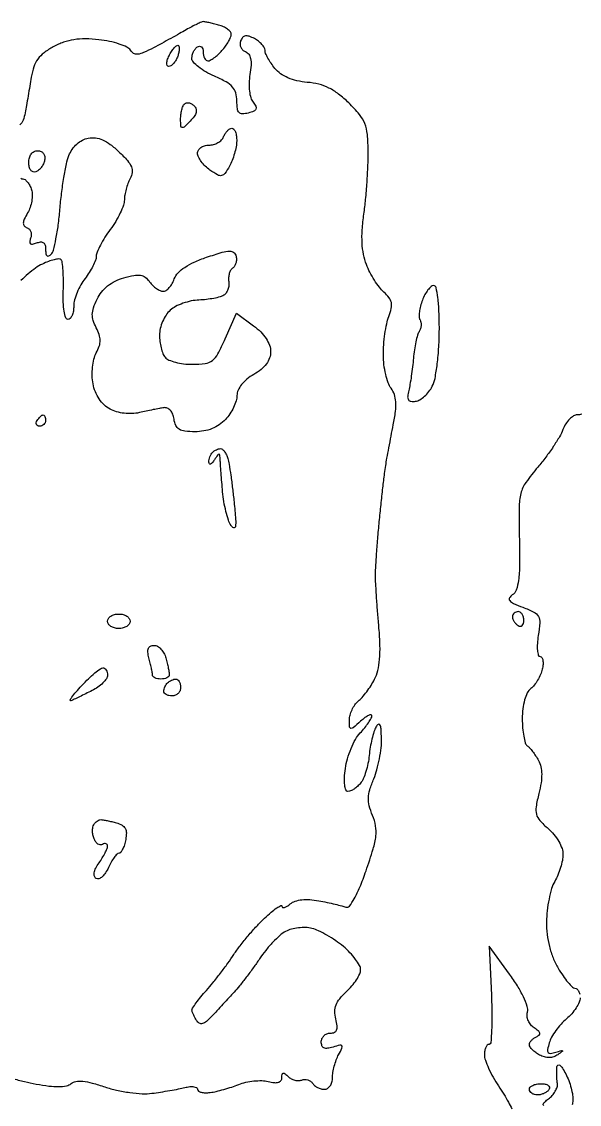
# Model space of a CAD drawing. Extents: x 0 to 102, y 0 to 135.
# Drawn here: x 80.01 to 88.4, y 117.11 to 133.41 of the extents above; entities that cross this region are included whole.
import ezdxf

# ---------------------------------------------------------------- set-up
doc = ezdxf.new("R2010")
doc.units = 0
doc.header["$MEASUREMENT"] = 0

msp = doc.modelspace()

# ---------------------------------------------------------------- linework, layer by layer
for points in [[(79.86669, 117.505362, 0.009996), (80.05112, 117.45748, 0.011652), (80.22816, 117.419611, 0.016338), (80.419072, 117.38983, 0.034026), (80.569378, 117.381698, 0.044412), (80.682286, 117.393339, 0.125964), (80.753291, 117.426951, -0.13921), (80.824402, 117.458373, -0.059373), (80.92934, 117.46056, -0.041058), (81.071505, 117.434713, -0.016348), (81.261303, 117.377122, 0.027049), (81.437954, 117.327621, 0.020689), (81.635473, 117.292136, 0.021091), (81.823676, 117.274353, 0.045489), (81.968969, 117.280005, 0.006274), (82.099505, 117.298713, 0.004986), (82.239959, 117.322081, 0.005043), (82.369726, 117.346354, 0.012589), (82.46385, 117.36742, -0.035049), (82.536807, 117.380342, -0.060712), (82.598285, 117.379354, -0.091143), (82.639635, 117.365692, -0.274041), (82.6542, 117.341114, 0.252229), (82.668423, 117.314712, 0.08301), (82.710115, 117.296251, 0.059146), (82.771626, 117.288018, 0.036546), (82.84455, 117.292263, 0.024615), (82.934393, 117.308652, 0.011479), (83.04905, 117.338247, 0.011341), (83.168186, 117.374871, 0.015562), (83.273421, 117.41353, -0.041045), (83.379803, 117.446569, -0.029795), (83.50228, 117.466273, -0.030326), (83.621607, 117.470966, -0.056204), (83.717571, 117.458067, 0.032458), (83.809654, 117.441214, 0.099301), (83.872621, 117.446379, 0.172062), (83.909155, 117.472492, 0.153549), (83.9232, 117.517149, -0.047253), (83.927816, 117.565882, -0.314038), (83.94435, 117.582023, -0.214321), (83.971475, 117.574881, -0.026424), (84.018109, 117.532931, 0.071507), (84.062454, 117.499733, 0.060653), (84.116873, 117.478079, 0.06289), (84.172681, 117.470674, 0.093449), (84.221052, 117.479479, -0.0855), (84.266534, 117.488501, -0.078982), (84.313756, 117.482212, -0.081466), (84.355434, 117.461945, -0.100851), (84.384935, 117.430567, 0.083526), (84.415286, 117.39598, 0.053442), (84.46019, 117.366745, 0.052039), (84.511919, 117.346899, 0.065684), (84.562693, 117.3402, 0.141965), (84.609181, 117.353671, 0.099734), (84.64879, 117.391536, 0.084571), (84.675472, 117.448162, 0.068006), (84.6846, 117.514962, -0.041474), (84.691192, 117.594299, -0.023358), (84.711584, 117.688808, -0.023177), (84.741267, 117.782907, -0.034886), (84.776461, 117.861367, 0.014191), (84.826412, 117.961427, 0.273063), (84.823128, 117.994667, 0.303992), (84.793254, 118.005536, 0.016514), (84.691861, 117.977005, -0.038033), (84.608574, 117.957389, -0.142144), (84.555763, 117.964139, -0.203995), (84.525824, 117.995713, -0.089322), (84.5154, 118.053599, -0.10171), (84.525801, 118.1042, -0.098534), (84.555371, 118.147248, -0.097293), (84.599536, 118.17609, -0.09643), (84.651471, 118.1862, 0.096598), (84.713278, 118.198253, 0.20716), (84.746677, 118.232214, 0.125759), (84.754075, 118.294452, 0.02851), (84.733941, 118.399765, -0.060815), (84.719764, 118.513121, -0.093721), (84.737785, 118.609982, -0.07967), (84.793009, 118.704265, -0.033644), (84.89397, 118.811317, 0.029931), (84.975728, 118.896729, 0.031895), (85.044846, 118.989575, 0.033681), (85.093312, 119.07646, 0.110823), (85.1076, 119.140131, 0.128172), (85.090728, 119.204866, 0.032453), (85.031131, 119.296873, 0.030947), (84.94692, 119.396538, 0.026973), (84.84728, 119.490004, 0.024214), (84.732104, 119.577759, 0.01988), (84.601301, 119.660298, 0.020328), (84.474809, 119.726555, 0.049027), (84.375462, 119.762132, 0.054032), (84.280988, 119.775248, 0.036203), (84.171903, 119.770621, 0.036379), (84.065554, 119.750445, 0.05786), (83.979494, 119.71649, 0.058422), (83.894271, 119.657165, 0.021075), (83.787798, 119.554547, 0.020567), (83.679542, 119.431258, 0.022981), (83.585953, 119.303832, -0.008855), (83.493393, 119.170047, -0.006862), (83.388067, 119.027595, -0.006944), (83.286086, 118.897349, -0.016566), (83.20589, 118.804292, -0.000631), (83.12855, 118.720552, -0.000385), (83.03704, 118.621873, -0.000386), (82.946212, 118.524232, -0.000684), (82.871194, 118.443931, -0.024046), (82.787425, 118.362712, -0.109238), (82.728282, 118.330075, -0.20638), (82.681386, 118.33575, -0.119996), (82.639839, 118.375739, -0.018459), (82.61385, 118.420226, -0.019424), (82.591682, 118.465771, -0.019481), (82.575694, 118.506369, -0.077771), (82.570895, 118.532591, -0.155898), (82.579766, 118.563033, -0.009835), (82.634072, 118.640316, -0.013717), (82.704295, 118.730866, -0.009718), (82.787785, 118.828691, 0.011936), (82.885425, 118.94413, 0.006625), (82.999225, 119.089273, 0.006604), (83.110622, 119.239365, 0.010595), (83.201195, 119.3706, -0.01848), (83.294961, 119.501981, -0.010776), (83.416444, 119.652711, -0.010766), (83.544777, 119.798605, -0.017888), (83.65981, 119.915178, -0.012951), (83.760944, 120.005752, -0.026256), (83.845829, 120.070547, -0.036419), (83.906317, 120.105718, -0.554334), (83.9232, 120.095169, 0.308942), (83.934439, 120.078716, 0.164214), (83.960204, 120.077511, 0.072908), (84.000765, 120.095837, 0.03071), (84.049173, 120.13123, -0.092314), (84.122404, 120.17206, -0.053497), (84.221104, 120.193885, -0.044782), (84.340971, 120.19643, -0.029299), (84.47818, 120.178929, -0.005741), (84.601689, 120.154287, -0.006087), (84.722211, 120.127262, -0.005828), (84.825396, 120.101527, -0.027592), (84.883384, 120.082873, 0.329013), (84.938034, 120.097957, 0.038969), (85.0122, 120.209237, 0.030848), (85.096431, 120.384366, 0.01321), (85.187993, 120.627466, 0.009494), (85.295702, 120.958237, 0.044959), (85.33642, 121.153134, 0.072499), (85.332082, 121.304538, 0.054883), (85.285597, 121.464362, -0.035341), (85.237664, 121.608021, -0.07189), (85.224879, 121.726092, -0.065266), (85.245668, 121.85016, -0.024858), (85.305265, 122.015437, 0.031703), (85.352352, 122.151842, 0.019967), (85.39064, 122.316044, 0.020032), (85.415452, 122.481232, 0.034357), (85.421068, 122.620343, 0.010602), (85.413845, 122.766021, 0.094372), (85.397482, 122.827799, 0.477188), (85.372138, 122.833819, 0.101179), (85.337794, 122.794013, 0.051879), (85.307219, 122.722997, 0.017199), (85.277096, 122.613505, 0.016915), (85.251828, 122.489022, 0.018442), (85.235884, 122.366646, -0.027292), (85.217832, 122.244931, -0.025123), (85.186284, 122.122428, -0.02597), (85.14698, 122.016148, -0.071769), (85.105416, 121.948268, -0.036802), (85.059648, 121.900717, -0.037045), (85.007497, 121.860504, -0.039625), (84.956877, 121.832612, -0.106499), (84.916902, 121.824, -0.315294), (84.885021, 121.846323, -0.059426), (84.867855, 121.919517, -0.04158), (84.864715, 122.029452, -0.019695), (84.878026, 122.170716, -0.036731), (84.908754, 122.317208, -0.02868), (84.962609, 122.470658, -0.029434), (85.029762, 122.60836, -0.060476), (85.100665, 122.704918, 0.017431), (85.168104, 122.781913, 0.021636), (85.22506, 122.858219, 0.020579), (85.266654, 122.925038, 0.129628), (85.2768, 122.963515, 0.423001), (85.262459, 122.977433, 0.105751), (85.227097, 122.968755, 0.049263), (85.172614, 122.935367, 0.021834), (85.1076, 122.8815, -0.006854), (84.996298, 122.783514, -0.207653), (84.961527, 122.77281, -0.363904), (84.941817, 122.793466, -0.015986), (84.9384, 122.900329, -0.06552), (84.948125, 122.974228, -0.044433), (84.977315, 123.054068, -0.044424), (85.020163, 123.127515, -0.065386), (85.070878, 123.18223, 0.041057), (85.129737, 123.239852, 0.018227), (85.197895, 123.324572, 0.017898), (85.263939, 123.42003, 0.023055), (85.317241, 123.512405, 0.062649), (85.365512, 123.64378, 0.035331), (85.391989, 123.811747, 0.028299), (85.398083, 124.020868, 0.014976), (85.383194, 124.279967, -0.002256), (85.364507, 124.505025, -0.002304), (85.347992, 124.728649, -0.002234), (85.335411, 124.922998, -0.009614), (85.330666, 125.0388, -0.018666), (85.332536, 125.158556, -0.003618), (85.345548, 125.374556, -0.003843), (85.364493, 125.626372, -0.003543), (85.387779, 125.8848, -0.002019), (85.413966, 126.143228, -0.002177), (85.441619, 126.395044, -0.002054), (85.467177, 126.610927, -0.010429), (85.484413, 126.7308, -0.003854), (85.503133, 126.838967, -0.001265), (85.532322, 126.997927, -0.00126), (85.565609, 127.174183, -0.001425), (85.598464, 127.343168, 0.016976), (85.63134, 127.545692, 0.047209), (85.636038, 127.689602, 0.067105), (85.614204, 127.799734, 0.080034), (85.564485, 127.893068, -0.07835), (85.520753, 127.974505, -0.027555), (85.483815, 128.102322, -0.026563), (85.458049, 128.249665, -0.028109), (85.448691, 128.396143, -0.020922), (85.453896, 128.548112, -0.016423), (85.471819, 128.712016, -0.016716), (85.498639, 128.863535, -0.038694), (85.531205, 128.974292, 0.035293), (85.567823, 129.095773, 0.10525), (85.568901, 129.182165, 0.115159), (85.534913, 129.256952, 0.046786), (85.45825, 129.339349, -0.047097), (85.390043, 129.412748, -0.021884), (85.315378, 129.519381, -0.021453), (85.246184, 129.639062, -0.02796), (85.193977, 129.754293, -0.045441), (85.150342, 129.906802, -0.034528), (85.129719, 130.079539, -0.029435), (85.131532, 130.279674, -0.017762), (85.156032, 130.515693, 0.010791), (85.181904, 130.735106, 0.006777), (85.203123, 130.992543, 0.006802), (85.21713, 131.24659, 0.012352), (85.22062, 131.45457, 0.020404), (85.207917, 131.715038, 0.072114), (85.169261, 131.87756, 0.077931), (85.087733, 132.015741, 0.026429), (84.92967, 132.188352, 0.029712), (84.776122, 132.322243, 0.049502), (84.630771, 132.413124, 0.053247), (84.478325, 132.469372, 0.041435), (84.3039, 132.498282, -0.034546), (84.148673, 132.521821, -0.047098), (84.014118, 132.56547, -0.052799), (83.90295, 132.628137, -0.067741), (83.81745, 132.708444, -0.021775), (83.76078, 132.784893, -0.023967), (83.71289, 132.863635, -0.024303), (83.678792, 132.934241, -0.100664), (83.6694, 132.980417, 0.136711), (83.658149, 133.020798, 0.049587), (83.622182, 133.068847, 0.044578), (83.570162, 133.11635, 0.039907), (83.508657, 133.155874, 0.035703), (83.428712, 133.191577, 0.126713), (83.373281, 133.196947, 0.177566), (83.333059, 133.174607, 0.0867), (83.302499, 133.123552, 0.097835), (83.294089, 133.074959, 0.097654), (83.30478, 133.026784, 0.098223), (83.332876, 132.98649, 0.100254), (83.37404, 132.960322, -0.148672), (83.423975, 132.921441, -0.104982), (83.452161, 132.855661, -0.065836), (83.458516, 132.756737, -0.02339), (83.442345, 132.615637, 0.031809), (83.429922, 132.48833, 0.037488), (83.434916, 132.36737, 0.041641), (83.455498, 132.265535, 0.102875), (83.49103, 132.198549, -0.050162), (83.532219, 132.137361, -0.233863), (83.533573, 132.096086, -0.190992), (83.500657, 132.064381, -0.033375), (83.417383, 132.036553, -0.055142), (83.329114, 132.023609, -0.215721), (83.279371, 132.044028, -0.161691), (83.253171, 132.100297, -0.028797), (83.2464, 132.217763, 0.069379), (83.229543, 132.338663, 0.1156), (83.179846, 132.428086, 0.083043), (83.082512, 132.50483, 0.023288), (82.908, 132.590291, -0.028356), (82.778437, 132.655376, -0.037265), (82.669005, 132.729716, -0.040882), (82.591455, 132.802386, -0.186144), (82.5696, 132.859056, -0.061759), (82.575875, 132.909661, -0.051252), (82.594451, 132.960689, -0.053297), (82.621812, 133.00452, -0.0884), (82.6542, 133.0335, -0.139169), (82.686318, 133.042632, -0.191142), (82.713949, 133.031683, -0.138808), (82.732602, 133.000561, -0.066118), (82.7388, 132.953893, 0.052234), (82.744086, 132.90343, 0.072111), (82.7598, 132.860744, 0.092065), (82.783005, 132.832066, 0.178583), (82.810288, 132.822, 0.130443), (82.846721, 132.83167, 0.028185), (82.901905, 132.867446, 0.027601), (82.96294, 132.917487, 0.02333), (83.021788, 132.976711, 0.025993), (83.075376, 133.042494, 0.027645), (83.120671, 133.112185, 0.028677), (83.152613, 133.176056, 0.101948), (83.1618, 133.220644, 0.173852), (83.148222, 133.258514, 0.061911), (83.105885, 133.298642, 0.052219), (83.044296, 133.334777, 0.041128), (82.97145, 133.360878, 0.005145), (82.895465, 133.380405, 0.006446), (82.82459, 133.396878, 0.00527), (82.764925, 133.409279, 0.049181), (82.7388, 133.411798, 0.104018), (82.71252, 133.406211, 0.008052), (82.646797, 133.375841, 0.010737), (82.569093, 133.336328, 0.007988), (82.485, 133.289523, -0.003481), (82.384117, 133.232176, -0.001652), (82.253393, 133.159632, -0.001637), (82.116178, 133.084662, -0.00232), (81.99355, 133.018917, -0.015836), (81.844227, 132.945709, -0.080125), (81.754956, 132.921554, -0.158484), (81.693607, 132.934631, -0.123842), (81.644464, 132.982359, 0.145578), (81.592682, 133.028522, 0.029441), (81.477017, 133.074735, 0.028784), (81.331183, 133.114107, 0.023479), (81.171517, 133.139741, 0.024624), (80.966461, 133.152677, 0.041924), (80.795235, 133.140665, 0.046177), (80.640392, 133.101767, 0.038917), (80.485738, 133.033405, 0.038356), (80.346033, 132.943726, 0.074014), (80.253186, 132.849059, 0.075508), (80.193065, 132.732786, 0.041395), (80.154283, 132.576827, -0.001467), (80.132174, 132.443168, -0.001039), (80.106608, 132.293273, -0.001049), (80.081587, 132.150186, -0.002221), (80.061476, 132.03945, -0.043388), (80.030237, 131.92693, -0.112935), (79.984284, 131.857165, -0.127921)], [(79.995808, 131.054938, 0.154695), (80.025899, 131.0454, -0.166493), (80.059874, 131.033764, -0.059294), (80.096903, 130.997252, -0.050739), (80.131092, 130.944215, -0.040989), (80.156821, 130.881492, -0.075814), (80.168812, 130.805245, -0.042133), (80.161316, 130.711227, -0.040851), (80.137245, 130.61513, -0.051833), (80.099072, 130.532038, 0.02272), (80.049317, 130.438489, 0.101322), (80.034531, 130.378433, 0.192745), (80.048885, 130.33803, 0.125646), (80.090297, 130.309781, -0.121931), (80.125194, 130.286349, -0.102721), (80.14783, 130.2479, -0.093106), (80.154635, 130.200197, -0.080781), (80.144328, 130.150675, 0.052659), (80.130011, 130.097111, 0.271823), (80.140801, 130.069687, 0.223254), (80.172626, 130.062376, 0.038249), (80.233681, 130.080592, -0.066981), (80.295127, 130.095151, -0.185706), (80.337227, 130.083574, -0.176203), (80.362113, 130.046116, -0.059464), (80.37, 129.980031, 0.035899), (80.374507, 129.91734, 0.183437), (80.39115, 129.887332, 0.300582), (80.417213, 129.884252, 0.079924), (80.452857, 129.910017, 0.135744), (80.487804, 129.971687, 0.013018), (80.52578, 130.141763, 0.015826), (80.559924, 130.350682, 0.011847), (80.584753, 130.582587, -0.010176), (80.609866, 130.824791, -0.010287), (80.644741, 131.064893, -0.010132), (80.68361, 131.272499, -0.040609), (80.720106, 131.39637, -0.058801), (80.769323, 131.489728, -0.058249), (80.839054, 131.569395, -0.060665), (80.922215, 131.628047, -0.076195), (81.010984, 131.659545, -0.080165), (81.119406, 131.662679, -0.072231), (81.227555, 131.63213, -0.05748), (81.34226, 131.56425, -0.028394), (81.471283, 131.454256, -0.019694), (81.60097, 131.32016, -0.083613), (81.660277, 131.226082, -0.1344), (81.671141, 131.141959, -0.088387), (81.640709, 131.048593, 0.033848), (81.607646, 130.975291, 0.023077), (81.579753, 130.888188, 0.023315), (81.560577, 130.801268, 0.042656), (81.5544, 130.728998, -0.086207), (81.540516, 130.649072, -0.02493), (81.492272, 130.53297, -0.024274), (81.423851, 130.405376, -0.023724), (81.3429, 130.284, 0.017977), (81.261935, 130.165573, 0.020605), (81.193528, 130.046796, 0.020224), (81.144245, 129.94235, 0.100446), (81.1314, 129.879058, -0.091842), (81.120336, 129.819332, -0.025836), (81.081697, 129.732343, -0.025122), (81.02696, 129.63672, -0.024101), (80.9622, 129.545685, 0.039007), (80.89743, 129.448643, 0.030908), (80.842703, 129.334992, 0.031815), (80.805026, 129.222568, 0.06503), (80.793, 129.130491, -0.041139), (80.786686, 129.053882, -0.060603), (80.767692, 128.989177, -0.079678), (80.739802, 128.945239, -0.214757), (80.706846, 128.9304, -0.325506), (80.673377, 128.954771, -0.036423), (80.649694, 129.051873, -0.032361), (80.635823, 129.187785, -0.018099), (80.635687, 129.354059, 0.011198), (80.637841, 129.519944, 0.015765), (80.631787, 129.667759, 0.011934), (80.620123, 129.788466, 0.167851), (80.601352, 129.827048, 0.219988), (80.568114, 129.839268, 0.035945), (80.498524, 129.828565, 0.03385), (80.412816, 129.802788, 0.023976), (80.320569, 129.762939, 0.040749), (80.219411, 129.702691, 0.022671), (80.106321, 129.614203, 0.022481), (79.99929, 129.513642, 0.03363)], [(88.431635, 127.50206, -0.074224), (88.365583, 127.4922, 0.138616), (88.308923, 127.476184, 0.061536), (88.247701, 127.427294, 0.054177), (88.191525, 127.355766, 0.048586), (88.149605, 127.271245, -0.042558), (88.097601, 127.163143, -0.014164), (88.003923, 127.014312, -0.013983), (87.890335, 126.854553, -0.015479), (87.771631, 126.706856, 0.024295), (87.593246, 126.476707, 0.090984), (87.517424, 126.311081, 0.060676), (87.490269, 126.097808, 0.006899), (87.494337, 125.611048, -0.007407), (87.497123, 125.231599, -0.030019), (87.481538, 125.001041, -0.051318), (87.447694, 124.856533, -0.170825), (87.387954, 124.781281, 0.117951), (87.345556, 124.737953, 0.323313), (87.349018, 124.697642, 0.109774), (87.406517, 124.654739, 0.014642), (87.54722, 124.596394, -0.025339), (87.713758, 124.523124, -0.152762), (87.780885, 124.458252, -0.143795), (87.801196, 124.36464, -0.021605), (87.77887, 124.17165, 0.02258), (87.76504, 124.050022, 0.03827), (87.765903, 123.947592, 0.047089), (87.779092, 123.874714, 0.336292), (87.80588, 123.8544, -0.261482), (87.832019, 123.839727, -0.09495), (87.84747, 123.798485, -0.063534), (87.850067, 123.736995, -0.037105), (87.83838, 123.66405, -0.043552), (87.811735, 123.58367, -0.031558), (87.768978, 123.499546, -0.032117), (87.717752, 123.424273, -0.05834), (87.665564, 123.371338, 0.109733), (87.613397, 123.306332, 0.045814), (87.572943, 123.200814, 0.03957), (87.546654, 123.068014, 0.029093), (87.537927, 122.918161, 0.019821), (87.543413, 122.779842, 0.025931), (87.559955, 122.654411, 0.025205), (87.583734, 122.554374, 0.166312), (87.612914, 122.512923, -0.056351), (87.647928, 122.480926, -0.017557), (87.692923, 122.425592, -0.017304), (87.739224, 122.359766, -0.018269), (87.779984, 122.292052, -0.070226), (87.816319, 122.196995, -0.052575), (87.829736, 122.085557, -0.042723), (87.820332, 121.952623, -0.023144), (87.787372, 121.791923, 0.020536), (87.74523, 121.591762, 0.10713), (87.750495, 121.479828, 0.121146), (87.801401, 121.38699, 0.029446), (87.927937, 121.264479, -0.044074), (88.014689, 121.175431, -0.041079), (88.086787, 121.070528, -0.043698), (88.135386, 120.965306, -0.090436), (88.150202, 120.876308, -0.046481), (88.140454, 120.786663, -0.023768), (88.112569, 120.676879, -0.023395), (88.072823, 120.565596, -0.032384), (88.0263, 120.4704, 0.056872), (87.979593, 120.361658, 0.022805), (87.940031, 120.204405, 0.022213), (87.912426, 120.0294, 0.026126), (87.902398, 119.861886, 0.030854), (87.912636, 119.672962, 0.032323), (87.946068, 119.489705, 0.033383), (88.001384, 119.318092, 0.038641), (88.076956, 119.163936, 0.017508), (88.150524, 119.048668, 0.024395), (88.224752, 118.9514, 0.022405), (88.291414, 118.879185, 0.197655), (88.330756, 118.863, -0.183116), (88.359861, 118.851971, -0.090725), (88.384603, 118.820444, -0.070617), (88.401369, 118.773563, -0.050656)], [(88.407, 118.718128, -0.103766), (88.392803, 118.650456, -0.039605), (88.347014, 118.565176, -0.037091), (88.280931, 118.477536, -0.037393), (88.202791, 118.400878, 0.035047), (88.120566, 118.320965, 0.027059), (88.042376, 118.223377, 0.027711), (87.979088, 118.123759, 0.057047), (87.943459, 118.038682, 0.022362), (87.919004, 117.937838, 0.204242), (87.928203, 117.894626, 0.285069), (87.962874, 117.879857, 0.040159), (88.041918, 117.898613, -0.004443), (88.126609, 117.925217, -0.29954), (88.140444, 117.92114, -0.432884), (88.139103, 117.909524, -0.005605), (88.073158, 117.861684, -0.072228), (88.010613, 117.82974, -0.077603), (87.943099, 117.817935, -0.073016), (87.871809, 117.82708, -0.054566), (87.798208, 117.85668, -0.035159), (87.739805, 117.893433, -0.041325), (87.690429, 117.936267, -0.045867), (87.656022, 117.978646, -0.148651), (87.6456, 118.012927, -0.120082), (87.653351, 118.044736, -0.062184), (87.676664, 118.078648, -0.056369), (87.710907, 118.109399, -0.055375), (87.75135, 118.13194, 0.08165), (87.792455, 118.157754, 0.281893), (87.801289, 118.186562, 0.160737), (87.779378, 118.220693, 0.028527), (87.716918, 118.26569, -0.081069), (87.66625, 118.310947, -0.069306), (87.629312, 118.372349, -0.070974), (87.611217, 118.439967, -0.094164), (87.615535, 118.503367, 0.146412), (87.612584, 118.587675, 0.028518), (87.555143, 118.730346, 0.027375), (87.464646, 118.898181, 0.019898), (87.346756, 119.074617), (87.039178, 119.4975), (87.073423, 118.75725, -0.008782), (87.081562, 118.473412, -0.014652), (87.077213, 118.234448, -0.008341), (87.064812, 118.041511, -0.390723), (87.038234, 118.017, 0.210893), (87.011683, 118.00528, 0.081162), (86.989196, 117.970765, 0.061787), (86.973893, 117.919864, 0.042183), (86.9688, 117.859606, 0.083726), (86.982448, 117.778675, 0.022374), (87.030928, 117.656895, 0.022029), (87.099346, 117.52142, 0.021134), (87.1803, 117.390549, -0.010353), (87.2613, 117.265701, -0.013613), (87.329672, 117.148364, -0.01108), (87.381396, 117.048577, -0.114511)], [(87.859952, 117.09576, -0.345719), (87.853715, 117.116885, -0.114547), (87.877651, 117.151373, -0.026159), (87.933088, 117.196541, 0.053441), (87.989395, 117.247764, 0.051642), (88.034303, 117.310315, 0.055964), (88.061913, 117.374247, 0.110038), (88.066134, 117.429191, -0.018099), (88.060147, 117.485274, -0.010486), (88.056815, 117.55299, -0.010472), (88.05632, 117.621129, -0.017307), (88.059098, 117.6786, -0.224903), (88.074641, 117.705413, -0.330747), (88.100755, 117.704477, -0.083102), (88.141257, 117.659245, -0.020914), (88.190794, 117.573255, -0.029703), (88.236234, 117.471893, -0.02466), (88.272604, 117.359411, -0.025361), (88.295635, 117.252776, -0.059366), (88.299169, 117.171405, -0.037067), (88.289402, 117.106463, -0.053632)]]:
    msp.add_lwpolyline(points, format="xyb")
for points in [[(82.366946, 133.052854, -0.177582), (82.37788, 133.029256, -0.043102), (82.377716, 132.985581, -0.038881), (82.368713, 132.932373, -0.030275), (82.35104, 132.876409, -0.045871), (82.324819, 132.823228, -0.052368), (82.2903, 132.778234, -0.059778), (82.253117, 132.747399, -0.144219), (82.219172, 132.7374, -0.301931), (82.197206, 132.751995, -0.122555), (82.19143, 132.789208, -0.067322), (82.204414, 132.84611, -0.033165), (82.235078, 132.913846, -0.024012), (82.273978, 132.978827, -0.04293), (82.312767, 133.027463, -0.059538), (82.34603, 133.055075, -0.353534)], [(82.602634, 132.146006, -0.121671), (82.631345, 132.09846, -0.137425), (82.632832, 132.045275, -0.096527), (82.604489, 131.984699, -0.038844), (82.544824, 131.914967, -0.008595), (82.452646, 131.825905, -0.241507), (82.42155, 131.817061, -0.341831), (82.403385, 131.837974, -0.014106), (82.4004, 131.943771, -0.030169), (82.404661, 132.014328, -0.031146), (82.417382, 132.083096, -0.032784), (82.435937, 132.140875, -0.102639), (82.45821, 132.17481, -0.148033), (82.486929, 132.190183, -0.098919), (82.524481, 132.190195, -0.08248), (82.565203, 132.1748, -0.064932)], [(83.170851, 131.8068, -0.230026), (83.199558, 131.792855, -0.075713), (83.223327, 131.750885, -0.057211), (83.23903, 131.689347, -0.037843), (83.243402, 131.61645, -0.042264), (83.234692, 131.529831, -0.023326), (83.210279, 131.426197, -0.023106), (83.175507, 131.322724, -0.034174), (83.134853, 131.236081, -0.02548), (83.066728, 131.126933, -0.193449), (83.016979, 131.094362, -0.181976), (82.95676, 131.104235, -0.022126), (82.841751, 131.177429, -0.039769), (82.76999, 131.236717, -0.040964), (82.709293, 131.306073, -0.0444), (82.667323, 131.374792, -0.115394), (82.6542, 131.430897, -0.139486), (82.667447, 131.47746, -0.100004), (82.704682, 131.517132, -0.085423), (82.760372, 131.543848, -0.069329), (82.826055, 131.553, 0.068006), (82.895394, 131.562475, 0.06271), (82.961732, 131.590277, 0.06668), (83.015199, 131.63137, 0.104363), (83.046606, 131.6799, -0.048303), (83.070835, 131.728443, -0.053891), (83.10319, 131.769523, -0.061199), (83.138373, 131.79761, -0.13875)], [(80.249303, 131.4684, -0.099154), (80.300612, 131.458124, -0.133817), (80.337793, 131.429185, -0.126354), (80.356495, 131.383945, -0.083236), (80.355053, 131.32736, -0.060892), (80.336736, 131.270801, -0.053046), (80.304671, 131.217408, -0.055831), (80.264442, 131.174943, -0.095154), (80.22195, 131.15111, -0.158297), (80.180096, 131.1508, -0.156475), (80.145815, 131.175118, -0.107922), (80.123498, 131.22399, -0.053387), (80.1162, 131.29215, -0.066422), (80.125624, 131.362781, -0.09567), (80.153322, 131.419244, -0.111791), (80.196177, 131.455437, -0.12024)], [(83.233574, 129.879548, -0.065417), (83.2388, 129.827777, -0.063086), (83.230614, 129.775741, -0.068132), (83.210869, 129.731301, -0.110897), (83.182107, 129.701937, 0.118613), (83.152774, 129.671064, 0.060299), (83.131634, 129.621512, 0.054818), (83.12125, 129.562177, 0.054243), (83.123948, 129.501786, -0.065228), (83.125337, 129.440734, -0.059772), (83.111187, 129.37945, -0.063603), (83.0844, 129.327152, -0.103436), (83.048515, 129.292752, -0.072905), (82.992902, 129.26841, -0.01949), (82.898555, 129.246514, -0.019325), (82.788175, 129.229783, -0.018861), (82.675932, 129.221455, 0.043224), (82.559209, 129.207056, 0.03308), (82.435393, 129.172085, 0.033925), (82.323078, 129.123372, 0.064717), (82.242357, 129.067397, 0.065709), (82.181293, 128.995485, 0.041697), (82.129548, 128.89834, 0.041323), (82.094062, 128.792493, 0.058917), (82.081893, 128.694208, 0.033235), (82.08772, 128.598734, 0.029872), (82.106162, 128.501336, 0.031122), (82.13344, 128.415909, 0.077507), (82.166276, 128.35935, 0.12461), (82.220811, 128.318565, 0.035417), (82.32196, 128.284664, 0.033315), (82.445658, 128.261389, 0.029853), (82.576, 128.2536, 0.032388), (82.769822, 128.266168, 0.133879), (82.877182, 128.311014, 0.10665), (82.959799, 128.409812, 0.01687), (83.070501, 128.638859), (83.240919, 129.024118), (83.497459, 128.834449, -0.038017), (83.604283, 128.74214, -0.049885), (83.685551, 128.642151, -0.056921), (83.736804, 128.541019, -0.089071), (83.754, 128.445255, -0.08362), (83.73779, 128.349006, -0.075501), (83.690727, 128.259573, -0.064599), (83.611716, 128.177131, -0.040094), (83.500735, 128.101615, 0.041812), (83.397705, 128.030991, 0.053427), (83.316851, 127.949187, 0.061498), (83.264599, 127.863953, 0.106412), (83.246935, 127.783102, -0.075747), (83.234482, 127.703023, -0.035778), (83.195887, 127.605545, -0.034412), (83.139961, 127.507261, -0.040998), (83.073904, 127.423552, -0.056072), (82.981357, 127.344207, -0.053454), (82.872045, 127.285914, -0.051343), (82.748668, 127.250368, -0.044508), (82.614488, 127.2384, -0.026885), (82.464318, 127.24648, -0.109805), (82.378318, 127.275577, -0.152896), (82.328195, 127.332453, -0.069522), (82.300493, 127.42875, 0.058456), (82.280726, 127.503638, 0.089129), (82.245523, 127.560718, 0.110617), (82.199074, 127.59388, 0.13695), (82.146559, 127.600612, 0.010594), (82.081796, 127.589768, 0.003468), (81.986831, 127.571107, 0.003453), (81.881658, 127.548925, 0.003895), (81.780946, 127.526133, -0.048541), (81.671074, 127.511394, -0.03902), (81.551882, 127.516363, -0.03944), (81.436495, 127.539572, -0.053566), (81.338077, 127.579381, -0.068186), (81.250175, 127.643143, -0.054721), (81.175018, 127.732783, -0.051956), (81.117713, 127.841632, -0.048871), (81.082636, 127.962202, -0.040541), (81.070099, 128.081845, -0.032606), (81.075509, 128.211147, -0.033615), (81.096754, 128.331856, -0.062576), (81.132292, 128.424467, 0.04127), (81.176685, 128.526914, 0.082742), (81.190809, 128.613714, 0.082059), (81.176067, 128.700874, 0.040045), (81.130847, 128.804534, -0.045689), (81.085399, 128.912003, -0.084658), (81.072231, 129.005546, -0.075143), (81.090324, 129.105511, -0.029745), (81.143361, 129.235075, -0.057642), (81.211028, 129.34225, -0.054369), (81.302578, 129.433517, -0.052435), (81.414972, 129.505627, -0.046732), (81.544274, 129.556116, -0.022115), (81.697796, 129.592816, -0.08624), (81.795032, 129.594603, -0.124911), (81.867556, 129.56375, -0.072294), (81.934301, 129.4957, 0.041152), (81.981443, 129.441254, 0.04102), (82.036913, 129.395201, 0.044211), (82.092102, 129.363414, 0.108976), (82.137503, 129.3534, 0.151101), (82.180449, 129.366682, 0.059073), (82.227708, 129.407954, 0.051398), (82.271736, 129.46806, 0.043825), (82.305353, 129.539116, -0.102687), (82.361199, 129.628395, -0.053709), (82.461933, 129.713217, -0.042732), (82.604636, 129.792502, -0.024127), (82.789077, 129.864777, -0.007948), (83.025729, 129.940408, -0.065146), (83.137313, 129.958797, -0.18649), (83.198063, 129.937613, -0.160168)], [(86.205306, 129.438, 0.182042), (86.166317, 129.423318, 0.047558), (86.119665, 129.373786, 0.04193), (86.073683, 129.303083, 0.032382), (86.035501, 129.219401, 0.028405), (86.007214, 129.130028, 0.032853), (85.990874, 129.042249, 0.034828), (85.987228, 128.967511, 0.133964), (86.000288, 128.923301, -0.096766), (86.01418, 128.886465, -0.059445), (86.016457, 128.839993, -0.056525), (86.007495, 128.791496, -0.06457), (85.98807, 128.748531, 0.069469), (85.963136, 128.691917, 0.015966), (85.937831, 128.590365, 0.016202), (85.916019, 128.470421, 0.015179), (85.90146, 128.346681, -0.008118), (85.88802, 128.216672, -0.006604), (85.869527, 128.077866, -0.00668), (85.84909, 127.950432, -0.01725), (85.829959, 127.859276, 0.035255), (85.814535, 127.769895, 0.168233), (85.826319, 127.720224, 0.224858), (85.863431, 127.696845, 0.06562), (85.932727, 127.697625, 0.099541), (85.996895, 127.720377, 0.047391), (86.067789, 127.772489, 0.044394), (86.134083, 127.843155, 0.047847), (86.185003, 127.922749, 0.072569), (86.22561, 128.041834, 0.015335), (86.259174, 128.259387, 0.015756), (86.282599, 128.516382, 0.014373), (86.290753, 128.78235, 0.010731), (86.285532, 129.049261, 0.022147), (86.26775, 129.257201, 0.020424), (86.241695, 129.408588, 0.353602)], [(80.332693, 127.4922, -0.210953), (80.346959, 127.485901, -0.081139), (80.359041, 127.467349, -0.061769), (80.367264, 127.439989, -0.042167), (80.37, 127.4076, -0.105053), (80.363142, 127.37532, -0.099167), (80.343682, 127.347851, -0.09642), (80.314607, 127.32944, -0.093332), (80.280407, 127.323, -0.108972), (80.250379, 127.329623, -0.182303), (80.232491, 127.347851, -0.161196), (80.229859, 127.375274, -0.082592), (80.2431, 127.4076, -0.029505), (80.265857, 127.439983, -0.035638), (80.290986, 127.467349, -0.038439), (80.314865, 127.486655, -0.151918)], [(83.000999, 126.9846, -0.179891), (83.028905, 126.974224, -0.057464), (83.059387, 126.94111, -0.048839), (83.087555, 126.893216, -0.037902), (83.108773, 126.83655, -0.029671), (83.128474, 126.749749, -0.005107), (83.154316, 126.582882, -0.005545), (83.180513, 126.386092, -0.004929), (83.203465, 126.1809, -0.005319), (83.227223, 125.920254, -0.051488), (83.224714, 125.809369, -0.488017), (83.198823, 125.793945, -0.161392), (83.158816, 125.827018, -0.059231), (83.119618, 125.909925, -0.019525), (83.081747, 126.039535, -0.019137), (83.050603, 126.187858, -0.020564), (83.031778, 126.334618, -0.001372), (83.019629, 126.479408, -0.001443), (83.008486, 126.621824, -0.00138), (82.999568, 126.744733, -0.006494), (82.995558, 126.8154, 0.013973), (82.990336, 126.888171, 0.385337), (82.977266, 126.9, 0.245837), (82.957862, 126.889846, 0.008209), (82.908, 126.8154, -0.030864), (82.876239, 126.772334, -0.118892), (82.849701, 126.752699, -0.342256), (82.832627, 126.757227, -0.160847), (82.824695, 126.78015, -0.053488), (82.828344, 126.819377, -0.039195), (82.840348, 126.861445, -0.039908), (82.858285, 126.899935, -0.067486), (82.8798, 126.9282, -0.049592), (82.906155, 126.949788, -0.03793), (82.938667, 126.968032, -0.038917), (82.972088, 126.980526, -0.070104)], [(87.4764, 124.5312, 0.092995), (87.444105, 124.525141, 0.096318), (87.416651, 124.507815, 0.099231), (87.398277, 124.481967, 0.105429), (87.3918, 124.451593, 0.089642), (87.398001, 124.417281, 0.053229), (87.416651, 124.380011, 0.051032), (87.444039, 124.345605, 0.06081), (87.4764, 124.3197, 0.139169), (87.508518, 124.310568, 0.191142), (87.536149, 124.321517, 0.138808), (87.554802, 124.352639, 0.066118), (87.561, 124.399307, 0.062283), (87.554694, 124.449738, 0.080552), (87.536149, 124.492456, 0.097988), (87.508665, 124.521046, 0.153634)], [(81.4698, 124.494943, -0.062428), (81.534496, 124.486834, -0.080661), (81.589297, 124.462991, -0.098045), (81.625974, 124.427654, -0.153317), (81.639, 124.386171, -0.153317), (81.625974, 124.344688, -0.098045), (81.589297, 124.309352, -0.080661), (81.534496, 124.285509, -0.062428), (81.4698, 124.2774, -0.062428), (81.405104, 124.285509, -0.080661), (81.350302, 124.309352, -0.098045), (81.313626, 124.344688, -0.153317), (81.3006, 124.386171, -0.153317), (81.313626, 124.427654, -0.098045), (81.350302, 124.462991, -0.080661), (81.405104, 124.486834, -0.062428)], [(81.999966, 124.0236, -0.132932), (82.052291, 124.009439, -0.072761), (82.104574, 123.967685, -0.06412), (82.148918, 123.906037, -0.058483), (82.177878, 123.83325, -0.007025), (82.197491, 123.755721, -0.007754), (82.214244, 123.680177, -0.007282), (82.226595, 123.615311, -0.038866), (82.230045, 123.57945, -0.192983), (82.220842, 123.555226, -0.090024), (82.193584, 123.534638, -0.068885), (82.152782, 123.520674, -0.048089), (82.1043, 123.516, -0.047966), (82.055651, 123.520678, -0.06718), (82.014338, 123.534638, -0.086437), (81.986265, 123.555213, -0.189124), (81.976245, 123.57945, 0.038866), (81.972795, 123.615311, 0.007282), (81.960444, 123.680177, 0.007754), (81.943691, 123.755721, 0.007025), (81.924078, 123.83325, -0.03587), (81.907017, 123.921899, -0.125093), (81.91454, 123.979227, -0.193277), (81.945558, 124.011783, -0.107344)], [(81.231828, 123.6852, -0.161631), (81.25806, 123.676493, -0.096385), (81.280398, 123.651912, -0.077813), (81.295488, 123.615219, -0.058777), (81.3006, 123.57188, -0.151287), (81.284619, 123.520271, -0.047705), (81.232259, 123.457591, -0.042673), (81.156985, 123.394927, -0.03609), (81.06795, 123.341944, -0.002286), (80.972676, 123.294732, -0.002422), (80.87879, 123.249304, -0.002309), (80.797557, 123.210943, -0.011081), (80.7507, 123.190331, -0.661714), (80.740541, 123.200318, -0.061073), (80.763942, 123.243438, -0.023852), (80.824806, 123.320753, -0.00969), (80.914578, 123.420266, -0.012823), (81.014766, 123.521744, -0.017595), (81.110267, 123.607376, -0.014403), (81.192689, 123.67227, -0.16091)], [(82.3299, 123.516, -0.17482), (82.356802, 123.506297, -0.093122), (82.379691, 123.478723, -0.073362), (82.395181, 123.437649, -0.053595), (82.4004, 123.3891, -0.099038), (82.390712, 123.34067, -0.097945), (82.363123, 123.299477, -0.097945), (82.32193, 123.271888, -0.099038), (82.2735, 123.2622, -0.053595), (82.224951, 123.267419, -0.073362), (82.183877, 123.282909, -0.093122), (82.156303, 123.305798, -0.17482), (82.1466, 123.3327, -0.065559), (82.150696, 123.363808, -0.03911), (82.163167, 123.399058, -0.038504), (82.181409, 123.432833, -0.053359), (82.203, 123.4596, -0.053359), (82.229767, 123.481191, -0.038504), (82.263542, 123.499433, -0.03911), (82.298792, 123.511904, -0.065559)], [(81.199843, 121.399845, -0.038886), (81.232965, 121.396605, -0.007179), (81.293234, 121.385041, -0.007667), (81.363483, 121.369385, -0.006918), (81.435681, 121.351069, -0.062065), (81.518888, 121.317231, -0.140938), (81.566238, 121.269418, -0.127042), (81.583759, 121.200159, -0.046015), (81.573868, 121.098425, -0.02708), (81.554398, 121.019894, -0.039521), (81.528223, 120.953626, -0.04524), (81.499677, 120.906602, -0.238045), (81.473517, 120.8934, 0.205875), (81.44395, 120.880687, 0.030659), (81.401378, 120.829871, 0.030284), (81.356024, 120.75996, 0.021859), (81.31382, 120.67713, -0.040116), (81.269868, 120.598131, -0.063869), (81.219214, 120.539847, -0.089573), (81.170124, 120.509811, -0.235198), (81.130133, 120.513483, -0.186797), (81.103758, 120.548331, -0.115017), (81.101178, 120.60037, -0.074229), (81.12424, 120.668208, -0.033797), (81.172793, 120.748578, 0.016636), (81.221721, 120.823627, 0.019273), (81.263057, 120.898236, 0.018657), (81.292963, 120.963431, 0.09851), (81.3006, 121.001817, 0.129396), (81.294512, 121.024947, 0.189637), (81.278353, 121.038048, 0.145607), (81.253847, 121.03847, 0.070526), (81.224865, 121.025779, -0.170661), (81.191976, 121.018579, -0.120253), (81.156267, 121.032098, -0.090977), (81.122979, 121.065208, -0.060125), (81.09769, 121.11302, -0.04504), (81.081528, 121.17, -0.04203), (81.075334, 121.230301, -0.044813), (81.079233, 121.284951, -0.098515), (81.093818, 121.324034, -0.050561), (81.116349, 121.35339, -0.04864), (81.144585, 121.378052, -0.052555), (81.174, 121.394728, -0.108036)], [(87.819793, 117.4248, -0.047867), (87.882869, 117.418748, -0.104212), (87.927458, 117.399949, -0.181468), (87.946658, 117.372189, -0.202618), (87.9417, 117.3402, -0.08825), (87.912738, 117.307812, -0.053305), (87.868963, 117.280451, -0.051278), (87.818017, 117.261875, -0.061875), (87.767507, 117.2556, -0.067639), (87.720909, 117.261933, -0.08433), (87.68141, 117.280451, -0.09965), (87.654996, 117.307939, -0.142666), (87.6456, 117.3402, -0.195654), (87.658749, 117.372516, -0.086673), (87.696769, 117.399949, -0.066561), (87.753122, 117.418573, -0.0466)]]:
    msp.add_lwpolyline(points, format="xyb", close=True)

doc.saveas('drawing.dxf')
